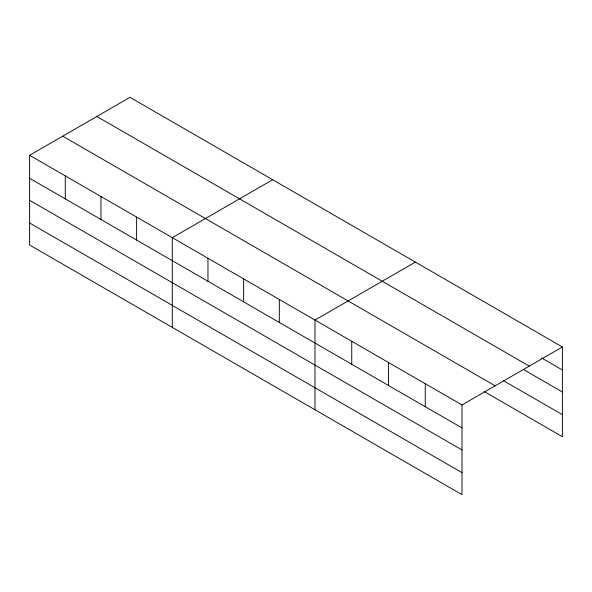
<?xml version="1.0" encoding="UTF-8"?>
<svg xmlns="http://www.w3.org/2000/svg" width="592" height="592" viewBox="0 0 592 592"><rect width="100%" height="100%" fill="white"/><g stroke="black" fill="none" stroke-linecap="round" stroke-linejoin="round"><path stroke-width="0.89" d="M462.012 449.957L462.012 404.95L29.6 155.296L29.6 245.014L462.012 494.66L462.012 449.957L29.6 200.303M484.093 391.497L562.4 436.704L562.4 346.986L129.988 97.34L29.6 155.296M272.683 179.724L172.294 237.681L172.294 327.398M415.377 262.108L314.988 320.065L314.988 409.782M462.012 404.95L562.4 346.986M541.628 357.982L562.4 369.978M96.859 116.461L529.27 366.115M523.247 369.393L562.4 392M503.274 380.545L562.4 414.681M62.73 136.167L495.141 385.821M29.6 178.288L462.012 427.935M29.6 222.992L462.012 472.645M425.256 383.727L425.256 406.719M388.5 362.504L388.5 385.496M351.744 341.288L351.744 364.28M279.32 299.471L279.32 322.462M243.645 278.876L243.645 301.861M207.97 258.275L207.97 281.267M136.619 217.086L136.619 240.078M100.951 196.492L100.951 219.477M65.275 175.891L65.275 198.882"/></g></svg>
